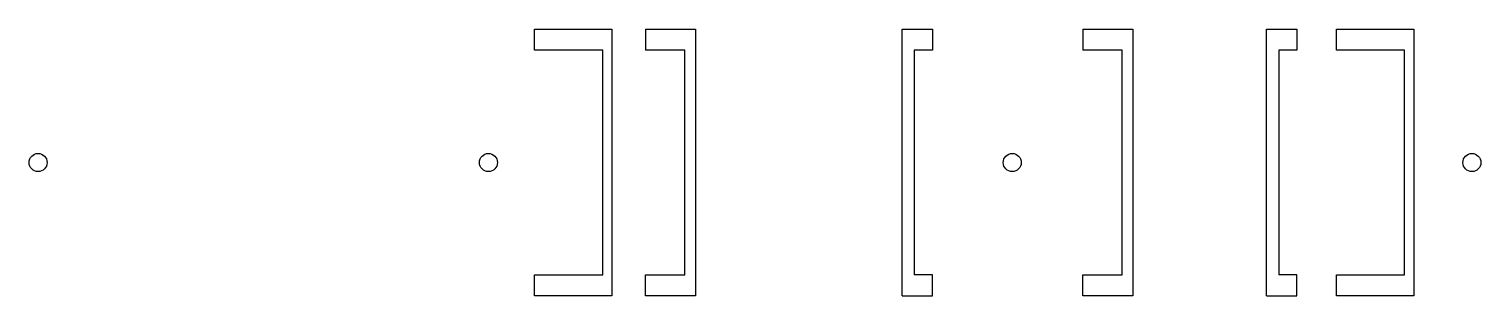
# Model space of a CAD drawing. Header units: millimetres. Extents: x -19198 to 48286, y -4469 to 66661.
# Drawn here: x -303 to 48286, y -4469 to 4471 of the extents above.
import ezdxf

# ---------------------------------------------------------------- set-up
doc = ezdxf.new("R2010")
doc.units = ezdxf.units.MM

msp = doc.modelspace()

# ---------------------------------------------------------------- linework, layer by layer
for p, q in [((16615, 3761), (16615, 4471)), ((16615, 4471), (19205, 4471)), ((16615, 3760), (16615, 4471)), ((16615, 4471), (19205, 4471)), ((19205, 4471), (19205, -4469)), ((19205, 4471), (19205, -4469)), ((20325, 4471), (20325, 3761)), ((20325, 4471), (22000, 4471)), ((22000, 4471), (22000, -4469)), ((28915, 4471), (29931, 4471)), ((28915, -4469), (28915, 4471)), ((29931, 4471), (29931, 3760)), ((34961, 4471), (34961, 3761)), ((34961, 4471), (36636, 4471)), ((36636, 4471), (36636, -4469)), ((41111, 4471), (42127, 4471)), ((41111, -4469), (41111, 4471)), ((42127, 4471), (42127, 3760)), ((43447, 3761), (43447, 4471)), ((43447, 4471), (46037, 4471)), ((43447, 3760), (43447, 4471)), ((43447, 4471), (46037, 4471)), ((46037, 4471), (46037, -4469)), ((46037, 4471), (46037, -4469)), ((18900, 3761), (16615, 3761)), ((18900, 3761), (16615, 3760)), ((18900, -3759), (18900, 3761)), ((18900, -3759), (18900, 3761)), ((21644, 3761), (20325, 3761)), ((21644, -3759), (21644, 3761)), ((29321, 3760), (29321, -3758)), ((29931, 3760), (29321, 3760)), ((36280, 3761), (34961, 3761)), ((36280, -3759), (36280, 3761)), ((41517, 3760), (41517, -3758)), ((42127, 3760), (41517, 3760)), ((45732, 3761), (43447, 3761)), ((45732, 3761), (43447, 3760)), ((45732, -3759), (45732, 3761)), ((45732, -3759), (45732, 3761)), ((16615, -3758), (18900, -3759)), ((16615, -4469), (16615, -3758)), ((16615, -3758), (18900, -3759)), ((16615, -4469), (16615, -3758)), ((20325, -3759), (21644, -3759)), ((20325, -4469), (20325, -3759)), ((29931, -3758), (29321, -3758)), ((29931, -4469), (29931, -3758)), ((34961, -3759), (36280, -3759)), ((34961, -4469), (34961, -3759)), ((42127, -3758), (41517, -3758)), ((42127, -4469), (42127, -3758)), ((43447, -3758), (45732, -3759)), ((43447, -4469), (43447, -3758)), ((43447, -3758), (45732, -3759)), ((43447, -4469), (43447, -3758)), ((19205, -4469), (16615, -4469)), ((19205, -4469), (16615, -4469)), ((22000, -4469), (20325, -4469)), ((28915, -4469), (29931, -4469)), ((36636, -4469), (34961, -4469)), ((41111, -4469), (42127, -4469)), ((46037, -4469), (43447, -4469)), ((46037, -4469), (43447, -4469))]:
    msp.add_line(p, q)
for centre in [(0, 0), (15072, 0), (32600, 0), (47983, 0)]:
    msp.add_circle(centre, 303)

doc.saveas('drawing.dxf')
